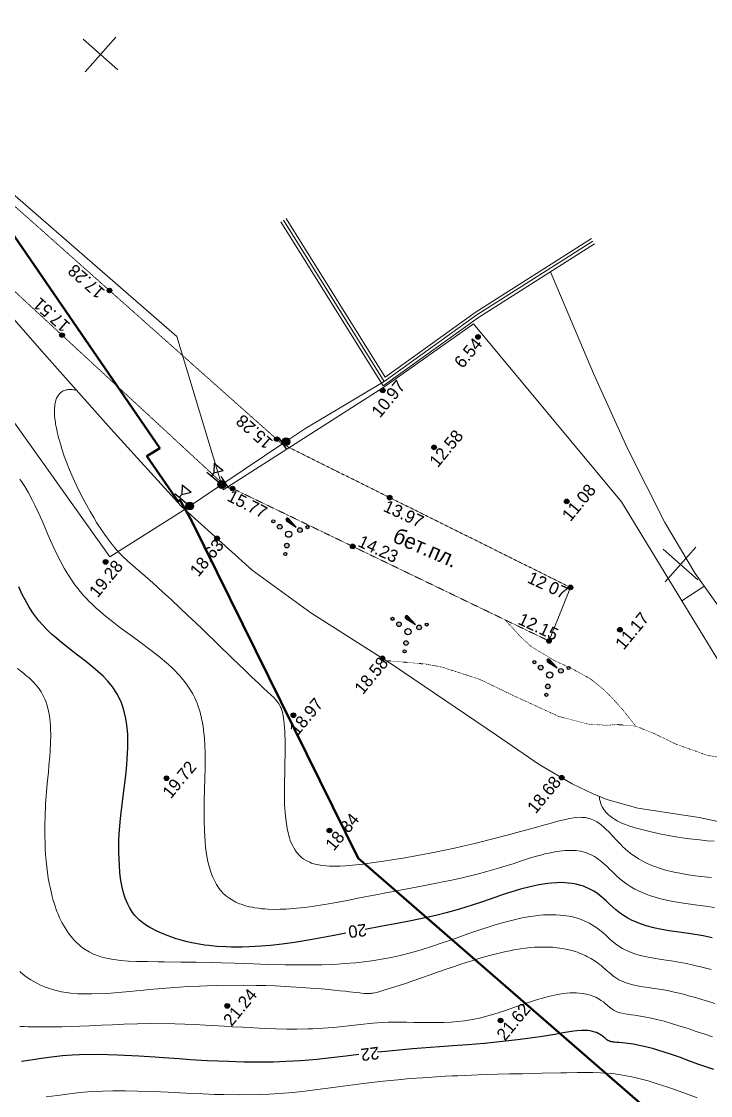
# Model space of a CAD drawing. Header units: millimetres. Extents: x -2893842 to -949497, y -1203244 to 262218.
# Drawn here: x -2078843 to -2034224, y -118795 to -49306 of the extents above; entities that cross this region are included whole.
import ezdxf

# ---------------------------------------------------------------- set-up
doc = ezdxf.new("R2010")
doc.units = ezdxf.units.MM
doc.linetypes.add('g5_01_5x1_5', pattern=[1.5, 0.75, -0.75])
doc.linetypes.add('g5_366', pattern=[0.85, 0.1, -0.75])
doc.layers.get('0').update_dxf_attribs({"lineweight": 5})
for name, color, linetype in [('!!!_ Размеры', 7, 'Continuous'), ('02_сетка', 253, 'Continuous'), ('07_Объекты электропередачи', 253, 'Continuous'), ('10_Границы покрытий и угодий', 253, 'Continuous'), ('12_Рельеф', 253, 'Continuous'), ('13_Растительность', 253, 'Continuous'), ('14_Ограждения', 253, 'Continuous'), ('19_Горизонтали', 253, 'Continuous'), ('61_Отметки высоты поверхности', 253, 'Continuous'), ('65_Границы', 253, 'Continuous')]:
    doc.layers.add(name, color=color, linetype=linetype)
doc.styles.add('LIKE17', font='d431.shx')
doc.styles.add('LIKE36', font='pragmai.shx')
doc.linetypes.add('g5_332', pattern='A,0.001,[18,GUGK_2005.shx,S=10,R=180,X=0,Y=0],0.5', length=0.501)
doc.linetypes.add('g5_474_3a', pattern='A,1.5,-0.5,0.5,-0.2,[28,GUGK_2005.shx,S=0.8,R=0,X=0,Y=0],-0.2,0.5,-0.5', length=3.9)
doc.linetypes.add('g5_476_2b', pattern='A,2.75,-0.25,[27,GUGK_2005.shx,S=1,R=0,X=0,Y=0],-0.25,2.75', length=6)

# ---------------------------------------------------------------- blocks, each defined once
blk = doc.blocks.new('BL_333')
at = {"color": 0}
for p, q in [((0, -3), (0, 3)), ((-3, 0), (3, 0))]:
    blk.add_line(p, q, dxfattribs=at)
blk = doc.blocks.new('g5_475_5c')
h = blk.add_hatch(color=0)
edge = h.paths.add_edge_path()
edge.add_arc((0, 0), 0.25, 0, 360)
at = {"color": 0}
blk.add_lwpolyline([(0.25, -0.45), (0.25, 0.45)], dxfattribs=at)
blk.add_circle((0, 0), 0.25, dxfattribs=at)
blk = doc.blocks.new('g5_111_3b')
h = blk.add_hatch(color=0)
edge = h.paths.add_edge_path()
edge.add_arc((0, 0), 0.25, 0, 360)
at = {"color": 0}
for points in [[(0, 1.25), (0, 0.25)], [(0.25, 0.875), (0, 0.875)], [(0.75, 1.25), (0.25, 0.875), (0.75, 0.5)], [(0.75, 1.25), (0.75, 0.5)]]:
    blk.add_lwpolyline(points, dxfattribs=at)
blk.add_circle((0, 0), 0.25, dxfattribs=at)
blk = doc.blocks.new('g5_330')
blk.add_hatch(color=0).paths.add_polyline_path([(-0.15, 0, 1), (0.15, 0, 1)])
at = {"color": 0}
blk.add_circle((0, 0), 0.15, dxfattribs=at)
blk = doc.blocks.new('g5_396_2')
h = blk.add_hatch(color=0)
h.paths.add_polyline_path([(-0.1, 1.3, 1), (0.1, 1.3, 1)])
h.paths.add_polyline_path([(0.15, 0.75, 1), (-0.15, 0.75, 1)])
h.paths.add_polyline_path([(0.516, -0.387, 1), (0.816, -0.387, 1)])
h.paths.add_polyline_path([(1.226, -0.65, 1), (1.026, -0.65, 1)])
h.paths.add_polyline_path([(-0.8, -0.375, 1), (-0.5, -0.375, 1)])
h.paths.add_polyline_path([(-1.026, -0.65, 1), (-1.226, -0.65, 1)])
h = blk.add_hatch(color=0)
edge = h.paths.add_edge_path()
edge.add_line((0.566, 0.657), (0.666, -0.087))
edge.add_line((0.666, -0.087), (0.766, 0.657))
edge.add_arc((0.666, 0.657), 0.1, 0, 180)
at = {"color": 0}
blk.add_lwpolyline([(0.566, 0.657), (0.666, -0.087), (0.766, 0.657, 1)], format="xyb", close=True, dxfattribs=at)
for centre, radius in [((0, 1.3), 0.1), ((0, 0.75), 0.15), ((0, 0), 0.2), ((-1.126, -0.65), 0.1), ((-0.65, -0.375), 0.15), ((0.666, -0.387), 0.15), ((1.126, -0.65), 0.1)]:
    blk.add_circle(centre, radius, dxfattribs=at)
blk = doc.blocks.new('Топо_07.04.17')
at = {"layer": '02_сетка', "linetype": 'Continuous'}
for p, q in [((-136828, 76356), (-138845, 78578)), ((-138947, 76459), (-136726, 78475)), ((-105343, 39435), (-103121, 41451)), ((-103224, 39332), (-105240, 41554))]:
    blk.add_line(p, q, dxfattribs=at)
at = {"layer": '10_Границы покрытий и угодий', "linetype": 'g5_01_5x1_5', "lineweight": 20}
blk.add_lwpolyline([(-111482, 39772), (-113256, 36487), (-133094, 48972), (-166000, 87094), (-174486, 95682), (-171950, 98200), (-163412, 89461), (-128985, 51092)], close=True, dxfattribs=at)
at = {"layer": '10_Границы покрытий и угодий', "linetype": 'g5_476_2b', "lineweight": 20}
blk.add_lwpolyline([(-128723, 51226), (-127414, 51902), (-121967, 54371)], dxfattribs=at)
at = {"layer": '10_Границы покрытий и угодий', "linetype": 'g5_366', "lineweight": 20}
for points in [[(-108290, 30376), (-108994, 31498), (-109547, 32298), (-110083, 32969), (-110853, 33741), (-111972, 34538), (-112995, 35154), (-114429, 36250), (-115077, 36998), (-115933, 38172)], [(-101992, 27424), (-103911, 27987), (-105858, 28938), (-107126, 29751), (-108290, 30376), (-109440, 30611), (-110156, 30650), (-111315, 30850), (-113191, 31576), (-115884, 33200), (-118007, 34535), (-120337, 35594), (-121392, 35912), (-123887, 36418)]]:
    blk.add_lwpolyline(points, dxfattribs=at)
at = {"layer": '12_Рельеф', "linetype": 'g5_332', "lineweight": 20}
for points in [[(-86397, 2631), (-88688, 5313), (-90502, 7996), (-93509, 14145), (-95156, 17106), (-96884, 19682), (-97957, 20778), (-99329, 21796), (-101418, 22885), (-104890, 24046), (-108758, 25082), (-110682, 25884), (-111518, 26333), (-112805, 27139), (-114791, 28625), (-117324, 30823), (-123455, 36072), (-128377, 40027), (-131835, 43196), (-135930, 47847), (-139897, 53315), (-143496, 58430), (-152834, 71841)], [(-87501, 21331), (-91692, 25070), (-96252, 29604), (-98509, 32209), (-99673, 33708), (-101339, 36128), (-103366, 39753), (-104935, 43251), (-106804, 48283), (-108434, 53354), (-110472, 60206)]]:
    blk.add_lwpolyline(points, dxfattribs=at)
at = {"layer": '14_Ограждения', "linetype": 'g5_476_2b', "lineweight": 20}
for points in [[(-163251, 89607), (-134974, 58769), (-133121, 48577), (-122028, 54003), (-115807, 57433), (-107568, 44898), (-104414, 38094), (-102311, 33557), (-97794, 26479), (-97936, 21318)], [(-166184, 86925), (-155436, 74166), (-151117, 65377), (-149532, 60657), (-145955, 54247), (-140903, 45098), (-135850, 47551), (-133165, 48936)], [(-104414, 38094), (-102891, 38850)]]:
    blk.add_lwpolyline(points, dxfattribs=at)
at = {"layer": '14_Ограждения', "linetype": 'Continuous', "lineweight": 20}
for points in [[(-127443, 65396), (-122055, 54093), (-115421, 57794), (-107420, 61694)], [(-127082, 65568), (-121878, 54650), (-115606, 58148), (-107595, 62054)], [(-133165, 48936), (-128723, 51226)]]:
    blk.add_lwpolyline(points, dxfattribs=at)
at = {"layer": '14_Ограждения', "linetype": 'g5_474_3a', "lineweight": 20}
blk.add_lwpolyline([(-127262, 65482), (-121967, 54371), (-115513, 57971), (-107508, 61874)], dxfattribs=at)
at = {"layer": '19_Горизонтали', "linetype": 'Continuous', "lineweight": 20}
for points in [[(-149703, 19094), (-149510, 18893), (-149331, 18721), (-149067, 18493), (-148694, 18216), (-148482, 18080), (-148175, 17905), (-147983, 17810), (-147601, 17646), (-147181, 17501), (-146584, 17342), (-146130, 17252), (-145685, 17183), (-145247, 17131), (-144269, 17056), (-143284, 17019), (-141879, 16997), (-141531, 16993), (-139565, 16932), (-138999, 16903), (-138249, 16855), (-137751, 16818), (-137163, 16769), (-135444, 16589), (-134615, 16484), (-133976, 16395), (-133370, 16304), (-132412, 16147), (-131658, 16013), (-131135, 15915), (-130713, 15833), (-130187, 15727), (-129623, 15609), (-129254, 15529), (-128894, 15450), (-128640, 15393), (-128238, 15301), (-128000, 15245), (-127886, 15219), (-127712, 15181), (-127600, 15160), (-127474, 15142), (-127364, 15132), (-127292, 15129), (-127221, 15129), (-127128, 15134), (-127029, 15144), (-126837, 15171), (-126428, 15238), (-125703, 15372), (-124993, 15518), (-124431, 15642), (-123851, 15773), (-123331, 15893), (-122904, 15991), (-122207, 16150), (-121714, 16260), (-121347, 16339), (-120852, 16441), (-120558, 16499), (-120161, 16573), (-119697, 16654), (-119291, 16717), (-118935, 16767), (-118569, 16812), (-118293, 16841), (-118037, 16864), (-117771, 16883), (-117496, 16898), (-116853, 16911), (-116682, 16909), (-116419, 16899), (-116164, 16884), (-115890, 16860), (-115630, 16829), (-115239, 16766), (-114983, 16712), (-114802, 16669), (-114620, 16619), (-114433, 16562), (-114237, 16495), (-114030, 16416), (-113826, 16329), (-113701, 16270), (-113562, 16201), (-113405, 16115), (-113217, 16004), (-113113, 15937), (-112868, 15766), (-112623, 15571), (-112487, 15452), (-112381, 15353), (-112267, 15240), (-112187, 15157), (-111994, 14941), (-111892, 14826), (-111810, 14733), (-111674, 14587), (-111601, 14514), (-111473, 14395), (-111347, 14291), (-111224, 14202), (-111088, 14114), (-110921, 14019), (-110774, 13945), (-110371, 13777), (-109973, 13646), (-109736, 13577), (-109367, 13479), (-109155, 13425), (-108707, 13306), (-108545, 13260), (-108183, 13149), (-107754, 13005), (-107452, 12896), (-107097, 12760), (-106860, 12666), (-106508, 12522), (-106032, 12320), (-105612, 12137), (-105234, 11972)], [(-147656, 38605), (-147402, 38352), (-147275, 38224), (-147174, 38120), (-146978, 37909), (-146876, 37793), (-146752, 37642), (-146568, 37390), (-146473, 37240), (-146409, 37127), (-146308, 36927), (-146210, 36694), (-146119, 36424), (-146064, 36216), (-146020, 36004), (-145967, 35624), (-145945, 35327), (-145940, 35157), (-145941, 34884), (-145947, 34687), (-145960, 34480), (-145999, 34067), (-146060, 33603), (-146156, 33025), (-146213, 32724), (-146333, 32131), (-146422, 31705), (-146574, 30989), (-146684, 30447), (-146730, 30212), (-146828, 29678), (-146963, 28829), (-147022, 28401), (-147094, 27784), (-147111, 27612), (-147149, 27183), (-147178, 26783), (-147195, 26444), (-147210, 25993), (-147209, 25256), (-147197, 24896), (-147178, 24575), (-147155, 24297), (-147111, 23898), (-147082, 23688), (-147040, 23423), (-146996, 23186), (-146883, 22696), (-146834, 22519), (-146758, 22270), (-146646, 21954), (-146486, 21576), (-146368, 21339), (-146241, 21111), (-146084, 20865), (-145985, 20726), (-145864, 20571), (-145722, 20406), (-145615, 20293), (-145438, 20125), (-145105, 19860), (-144835, 19685), (-144504, 19512), (-144385, 19459), (-144140, 19361), (-143932, 19288), (-143725, 19224), (-143122, 19073), (-142645, 18981), (-142140, 18901), (-141420, 18805), (-140748, 18721), (-140322, 18667), (-139276, 18533), (-138294, 18404), (-137290, 18268), (-136684, 18183), (-135849, 18062), (-135262, 17976), (-134617, 17880), (-133720, 17750), (-132582, 17593), (-132060, 17527), (-131504, 17461), (-130822, 17388), (-130221, 17332), (-129624, 17286), (-129204, 17260), (-128795, 17240), (-128038, 17218), (-127504, 17215), (-126986, 17225), (-126584, 17240), (-125709, 17301), (-125130, 17361), (-124448, 17452), (-123740, 17569), (-122916, 17731), (-122328, 17858), (-121647, 18011), (-121034, 18151), (-120474, 18278), (-120087, 18364), (-119604, 18467), (-119259, 18537), (-118792, 18626), (-118227, 18723), (-117531, 18821), (-116996, 18876), (-116609, 18904), (-116119, 18920), (-115818, 18919), (-115605, 18912), (-115365, 18898), (-115074, 18871), (-114801, 18835), (-114261, 18727), (-114143, 18697), (-113966, 18645), (-113746, 18572), (-113523, 18486), (-113329, 18400), (-113184, 18328), (-112986, 18220), (-112707, 18043), (-112557, 17934), (-112332, 17752), (-112009, 17442), (-111767, 17176), (-111703, 17103), (-111488, 16860), (-111396, 16759), (-111179, 16536), (-110932, 16316), (-110769, 16192), (-110598, 16075), (-110391, 15949), (-110144, 15818), (-109893, 15700), (-109682, 15612), (-109184, 15434), (-108585, 15255), (-108183, 15147), (-107735, 15029), (-107234, 14894), (-106753, 14749), (-106413, 14635), (-105641, 14345), (-105225, 14175)], [(-104539, 18144), (-105128, 18294), (-105626, 18417), (-106214, 18565), (-106658, 18682), (-107163, 18828), (-107506, 18936), (-107949, 19093), (-108638, 19386), (-108851, 19492), (-109105, 19632), (-109321, 19762), (-109540, 19908), (-109846, 20137), (-110013, 20279), (-110181, 20433), (-110402, 20660), (-110673, 20967), (-110875, 21211), (-111020, 21386), (-111164, 21558), (-111385, 21810), (-111538, 21971), (-111657, 22088), (-111786, 22203), (-111897, 22294), (-112051, 22405), (-112197, 22495), (-112352, 22577), (-112598, 22682), (-112761, 22738), (-113028, 22809), (-113240, 22849), (-113514, 22884), (-113742, 22900), (-114303, 22899), (-114818, 22859), (-115076, 22828), (-115347, 22789), (-115630, 22743), (-116016, 22673), (-116769, 22521), (-117124, 22447), (-117660, 22339), (-118153, 22247), (-118928, 22117), (-119575, 22022), (-120566, 21897), (-121245, 21824), (-121837, 21768), (-122258, 21732), (-122911, 21680), (-123478, 21638), (-124290, 21581), (-125115, 21523), (-125700, 21480), (-126124, 21448), (-126735, 21399), (-127435, 21340), (-127710, 21317), (-128233, 21275), (-128851, 21229), (-129604, 21183), (-130316, 21153), (-130883, 21142), (-131454, 21145), (-132110, 21170), (-132500, 21199), (-132894, 21241), (-133309, 21301), (-133491, 21334), (-133679, 21372), (-133899, 21423), (-134126, 21483), (-134299, 21536), (-134466, 21592), (-134702, 21683), (-134866, 21754), (-134986, 21812), (-135074, 21857), (-135222, 21940), (-135305, 21991), (-135414, 22062), (-135468, 22100), (-135677, 22262), (-135838, 22409), (-135945, 22520), (-136068, 22665), (-136139, 22758), (-136292, 22996), (-136358, 23116), (-136426, 23256), (-136609, 23751), (-136698, 24100), (-136778, 24557), (-136815, 24885), (-136842, 25294), (-136851, 25713), (-136846, 26111), (-136815, 26756), (-136753, 27486), (-136676, 28168), (-136636, 28485), (-136598, 28769), (-136510, 29400), (-136387, 30266), (-136327, 30703), (-136259, 31246), (-136227, 31534), (-136198, 31821), (-136162, 32266), (-136136, 32758), (-136130, 32950), (-136129, 33249), (-136135, 33529), (-136146, 33754), (-136168, 34034), (-136221, 34454), (-136257, 34659), (-136296, 34846), (-136349, 35063), (-136405, 35256), (-136471, 35456), (-136559, 35688), (-136742, 36086), (-136887, 36354), (-137081, 36671), (-137283, 36966), (-137648, 37438), (-137912, 37746), (-138506, 38377), (-138998, 38859), (-139571, 39395), (-140017, 39805), (-140438, 40193), (-140778, 40512), (-141275, 40991), (-141602, 41321), (-141939, 41678), (-142145, 41907), (-142417, 42226), (-142526, 42360), (-142725, 42616), (-142853, 42789), (-143065, 43095), (-143248, 43384), (-143348, 43551), (-143428, 43693), (-143734, 44295), (-143897, 44658), (-144089, 45131), (-144186, 45388), (-144428, 46085), (-144586, 46579), (-144714, 46990), (-144865, 47487), (-144996, 47914), (-145168, 48456), (-145340, 48966), (-145456, 49287), (-145677, 49845), (-145860, 50255), (-145986, 50512), (-146115, 50754)], [(-105620, 9852), (-106104, 10072), (-106626, 10314), (-107075, 10522), (-107773, 10838), (-108217, 11030), (-108624, 11197), (-108987, 11337), (-109421, 11491), (-109862, 11633), (-110457, 11799), (-110684, 11855), (-110941, 11920), (-111082, 11959), (-111257, 12016), (-111403, 12072), (-111524, 12126), (-111751, 12258), (-111880, 12359), (-112027, 12504), (-112141, 12631), (-112295, 12801), (-112386, 12890), (-112510, 13001), (-112680, 13132), (-112838, 13237), (-112965, 13311), (-113167, 13411), (-113358, 13489), (-113625, 13574), (-113879, 13633), (-114082, 13667), (-114457, 13704), (-114690, 13712), (-114897, 13712), (-115285, 13694), (-115682, 13656), (-115871, 13632), (-116279, 13570), (-116599, 13513), (-117214, 13390), (-117880, 13245), (-118251, 13162), (-118808, 13041), (-119536, 12896), (-120474, 12756), (-120941, 12715), (-121458, 12693), (-121921, 12693), (-122317, 12705), (-122802, 12735), (-123236, 12773), (-123581, 12809), (-124083, 12869), (-124725, 12952), (-125200, 13015), (-125795, 13088), (-126382, 13149), (-126774, 13180), (-127367, 13208), (-128185, 13213), (-128774, 13206), (-129528, 13202), (-129950, 13210), (-130614, 13237), (-131289, 13281), (-131602, 13307), (-132301, 13377), (-132950, 13454), (-133649, 13548), (-134379, 13656), (-135060, 13765), (-135779, 13886), (-136446, 14002), (-136939, 14088), (-138160, 14300), (-138818, 14410), (-139485, 14516), (-140127, 14611), (-141662, 14800), (-142514, 14881), (-143402, 14951), (-144139, 15003), (-144838, 15050), (-145616, 15102), (-146251, 15147), (-146792, 15189), (-147404, 15241), (-148100, 15309), (-148360, 15337), (-149238, 15444), (-149430, 15470), (-149606, 15495), (-149822, 15527), (-149927, 15543), (-150113, 15572)], [(-104518, 20086), (-105207, 20244), (-105716, 20369), (-106101, 20471), (-106531, 20596), (-106781, 20675), (-107070, 20774), (-107428, 20909), (-107749, 21045), (-108143, 21235), (-108369, 21357), (-108644, 21522), (-108871, 21672), (-109083, 21828), (-109233, 21948), (-109380, 22073), (-109577, 22257), (-109724, 22407), (-109842, 22536), (-110018, 22744), (-110158, 22922), (-110356, 23185), (-110564, 23467), (-110785, 23759), (-110985, 24005), (-111083, 24117), (-111238, 24279), (-111341, 24378), (-111502, 24514), (-111645, 24617), (-111944, 24778), (-112057, 24822), (-112211, 24867), (-112396, 24906), (-112500, 24921), (-112816, 24942), (-112964, 24942), (-113208, 24931), (-113506, 24903), (-114087, 24821), (-114504, 24753), (-115034, 24667), (-115398, 24608), (-116478, 24439), (-117352, 24308), (-118407, 24159), (-119492, 24018), (-120288, 23924), (-120841, 23864), (-122126, 23741), (-123279, 23652), (-124211, 23595), (-124823, 23564), (-125508, 23536), (-126284, 23512), (-126820, 23501), (-127527, 23501), (-127984, 23515), (-128322, 23535), (-128595, 23559), (-128813, 23585), (-129018, 23615), (-129240, 23656), (-129503, 23716), (-129806, 23807), (-129917, 23848), (-130146, 23947), (-130264, 24008), (-130470, 24138), (-130617, 24253), (-130728, 24357), (-130824, 24462), (-130908, 24567), (-130984, 24676), (-131033, 24752), (-131107, 24886), (-131181, 25043), (-131239, 25188), (-131294, 25349), (-131351, 25555), (-131389, 25727), (-131415, 25873), (-131431, 25976), (-131472, 26347), (-131488, 26640), (-131492, 27143), (-131485, 27390), (-131455, 27903), (-131405, 28449), (-131375, 28733), (-131323, 29162), (-131288, 29437), (-131230, 29871), (-131153, 30439), (-131120, 30684), (-131078, 31001), (-131033, 31367), (-131007, 31585), (-130976, 31867), (-130953, 32110), (-130933, 32340), (-130914, 32595), (-130900, 32845), (-130892, 33062), (-130888, 33327), (-130891, 33446), (-130898, 33601), (-130915, 33775), (-130938, 33924), (-130981, 34113), (-131006, 34197), (-131046, 34307), (-131082, 34389), (-131137, 34497), (-131218, 34633), (-131256, 34689), (-131400, 34883), (-131516, 35025), (-131941, 35522), (-132250, 35887), (-132629, 36336), (-132881, 36637), (-133064, 36856), (-133355, 37207), (-133802, 37745), (-134058, 38055), (-134323, 38377), (-134649, 38772), (-134822, 38982), (-135159, 39391), (-135490, 39791), (-135829, 40199), (-136335, 40805), (-136719, 41260), (-137266, 41903), (-137764, 42479), (-138325, 43115), (-138764, 43602), (-139330, 44217), (-139330, 44217), (-139637, 44546), (-139751, 44672), (-140090, 45072), (-140200, 45214), (-140372, 45451), (-140522, 45671), (-140637, 45849), (-140732, 46003), (-140836, 46175), (-140878, 46248), (-140984, 46433), (-141082, 46610), (-141158, 46750), (-141493, 47414), (-141645, 47738), (-141837, 48167), (-142026, 48617), (-142191, 49032), (-142430, 49679), (-142613, 50217), (-142740, 50620), (-142897, 51157), (-142981, 51467), (-143090, 51910), (-143196, 52392), (-143244, 52639), (-143318, 53079), (-143352, 53323), (-143374, 53510), (-143389, 53662), (-143405, 53856), (-143415, 54029), (-143420, 54154), (-143423, 54381), (-143417, 54590), (-143402, 54807), (-143385, 54953), (-143366, 55071), (-143347, 55168), (-143324, 55266), (-143295, 55370), (-143265, 55461), (-143218, 55575), (-143165, 55681), (-143125, 55747), (-143098, 55787), (-143079, 55812), (-143029, 55873), (-142996, 55909), (-142955, 55948), (-142904, 55989), (-142876, 56010), (-142843, 56031), (-142792, 56060), (-142756, 56078), (-142684, 56107), (-142588, 56134), (-142535, 56144), (-142493, 56150), (-142413, 56156), (-142333, 56156), (-142295, 56154), (-142199, 56145), (-142090, 56126), (-142015, 56109), (-141951, 56092), (-141886, 56072), (-141823, 56053)], [(-104078, 22403), (-104525, 22494), (-105027, 22603), (-105665, 22753), (-106113, 22867), (-106398, 22944), (-107105, 23150), (-107550, 23291), (-108149, 23494), (-108825, 23745), (-109021, 23824), (-109199, 23899), (-109402, 23991), (-109511, 24043), (-109736, 24158), (-109903, 24252), (-110068, 24354), (-110178, 24428), (-110342, 24549), (-110458, 24645), (-110541, 24720), (-110618, 24796), (-110680, 24863), (-110767, 24966), (-110838, 25061), (-110883, 25128), (-110927, 25201), (-110954, 25252), (-111012, 25372), (-111040, 25441), (-111070, 25528), (-111101, 25642), (-111125, 25761), (-111133, 25816), (-111142, 25885), (-111150, 25958), (-111156, 26023), (-111157, 26038), (-111167, 26145)], [(-148921, 10844), (-148188, 10864), (-147079, 10879), (-146468, 10873), (-145944, 10854), (-145234, 10810), (-144597, 10754), (-143811, 10667), (-143011, 10560), (-142002, 10408), (-141050, 10253), (-139925, 10068), (-138840, 9894), (-138077, 9779), (-137490, 9696), (-136472, 9567), (-135104, 9433), (-134553, 9395), (-133291, 9343), (-132388, 9330), (-131600, 9332), (-130061, 9356), (-128443, 9387), (-127125, 9397), (-126173, 9386), (-125403, 9367), (-124564, 9336), (-123093, 9260), (-122663, 9233), (-122280, 9207), (-120982, 9111), (-119738, 9007), (-118944, 8938), (-118112, 8862), (-117418, 8798), (-116855, 8746), (-115645, 8636), (-115286, 8604), (-114566, 8536), (-113963, 8470), (-113586, 8421), (-113095, 8348), (-112749, 8288), (-112194, 8173), (-111796, 8074), (-111113, 7867), (-110742, 7738), (-110085, 7481), (-109455, 7208), (-108925, 6961), (-108443, 6727), (-107880, 6446), (-107054, 6033)]]:
    blk.add_lwpolyline(points, dxfattribs=at)
at = {"layer": '19_Горизонтали', "linetype": 'Continuous', "lineweight": 30}
for points in [[(-128450, 19184), (-128464, 19183), (-129012, 19139), (-129707, 19086), (-130661, 19023), (-131822, 18967), (-132624, 18948), (-133388, 18948), (-134004, 18964), (-134772, 19005), (-135239, 19044), (-135928, 19124), (-136265, 19173), (-136856, 19277), (-137362, 19386), (-137627, 19452), (-138215, 19619), (-138531, 19722), (-138804, 19820), (-139169, 19963), (-139406, 20065), (-139679, 20190), (-139904, 20301), (-140180, 20447), (-140461, 20607), (-140675, 20739), (-140869, 20867), (-141020, 20973), (-141234, 21139), (-141453, 21330), (-141638, 21518), (-141741, 21641), (-141904, 21867), (-142032, 22083), (-142184, 22405), (-142269, 22631), (-142389, 23047), (-142460, 23400), (-142511, 23773), (-142547, 24222), (-142554, 24374), (-142559, 24735), (-142481, 26051), (-142382, 26778), (-142305, 27233), (-142215, 27704), (-142111, 28198), (-142031, 28556), (-141866, 29262), (-141698, 29959), (-141698, 29959), (-141509, 30759), (-141422, 31144), (-141325, 31601), (-141251, 31980), (-141186, 32346), (-141134, 32692), (-141081, 33110), (-141045, 33532), (-141031, 33801), (-141026, 34166), (-141042, 34591), (-141042, 34591), (-141095, 35062), (-141152, 35375), (-141217, 35640), (-141217, 35640), (-141410, 36197), (-141681, 36733), (-141931, 37115), (-142204, 37472), (-142777, 38116), (-143124, 38469), (-143480, 38817), (-143762, 39089), (-144059, 39375), (-144631, 39940), (-145027, 40359), (-145205, 40558), (-145495, 40905), (-145935, 41509), (-146255, 42055), (-146472, 42501), (-146664, 42960), (-146801, 43326), (-146978, 43840)], [(-128497, 11292), (-129347, 11282), (-130496, 11274), (-131223, 11279), (-132315, 11310), (-133259, 11365), (-134075, 11432), (-135046, 11532), (-135935, 11642), (-136942, 11784), (-138299, 11999), (-139381, 12186), (-140100, 12315), (-141092, 12498), (-141660, 12603), (-142665, 12785), (-144032, 13013), (-144647, 13103), (-145297, 13186), (-146512, 13304), (-146952, 13332), (-147581, 13359), (-148120, 13368), (-148973, 13354), (-149362, 13338), (-149955, 13314), (-150266, 13305)], [(-104910, 16222), (-105487, 16406), (-106262, 16621), (-106703, 16734), (-107174, 16857), (-107652, 16986), (-107967, 17077), (-108322, 17188), (-108591, 17281), (-109071, 17468), (-109362, 17599), (-109638, 17740), (-109985, 17945), (-110206, 18095), (-110514, 18337), (-110658, 18465), (-110908, 18716), (-111089, 18915), (-111276, 19130), (-111479, 19364), (-111722, 19633), (-111982, 19893), (-112199, 20078), (-112390, 20217), (-112817, 20465), (-113070, 20577), (-113286, 20656), (-113543, 20733), (-113769, 20787), (-113971, 20825), (-114191, 20858), (-114517, 20890), (-114858, 20905), (-115090, 20906), (-115683, 20881), (-116249, 20825), (-116890, 20734), (-117544, 20618), (-118050, 20516), (-118545, 20411), (-119439, 20215), (-120059, 20082), (-120606, 19973), (-121118, 19880), (-121845, 19766), (-122538, 19674), (-123557, 19565), (-124290, 19501), (-125074, 19441), (-126069, 19370), (-127186, 19285)], [(-105774, 7730), (-106270, 7964), (-106757, 8204), (-107479, 8565), (-107834, 8742), (-108386, 9011), (-108836, 9220), (-109560, 9529), (-110010, 9701), (-110774, 9949), (-111279, 10081), (-111484, 10127), (-111661, 10163), (-111811, 10190), (-111811, 10190), (-111957, 10216), (-112025, 10231), (-112080, 10244), (-112130, 10258), (-112178, 10274), (-112207, 10286), (-112245, 10302), (-112284, 10323), (-112330, 10351), (-112371, 10381), (-112431, 10432), (-112476, 10476), (-112544, 10548), (-112592, 10600), (-112636, 10647), (-112703, 10713), (-112775, 10776), (-112873, 10850), (-112945, 10898), (-113058, 10963), (-113157, 11011), (-113313, 11073), (-113448, 11115), (-113616, 11155), (-113724, 11175), (-113787, 11185), (-113999, 11208), (-114300, 11223), (-114508, 11223), (-114649, 11220), (-114790, 11214), (-115210, 11190), (-115414, 11176), (-115738, 11155), (-116709, 11106), (-117045, 11094), (-118200, 11071), (-118963, 11069), (-120343, 11089), (-121431, 11121), (-122396, 11158), (-123251, 11192), (-125007, 11258), (-126098, 11287), (-126763, 11297), (-127290, 11297)]]:
    blk.add_lwpolyline(points, dxfattribs=at)
at = {"layer": '65_Границы', "color": 1, "linetype": 'Continuous', "lineweight": 50}
blk.add_polyline3d([(-184159, 116945, 0), (-164841, 92507, 0), (-145751, 68348, 0), (-136895, 51727, -67200), (-137772, 51311, -67200), (-136096, 48162, -67200), (-135974, 48252, -67200), (-135384, 46834, -67200), (-127120, 23929, -67200), (-108110, 3237, -67200), (-72656, -22945, -67200), (-55400, -36031, -67200), (-49490, -48909, -67200), (-50198, -61668, -67200), (-42710, -66533, -67200), (-33064, -133395, -67200), (-33388, -150412, -67200)], dxfattribs=at)
at = {"layer": '02_сетка', "xscale": 500.0000000002746, "yscale": 500.0000000002746, "zscale": 500.0000000002746, "rotation": 42.22816425403256}
blk.add_blockref('BL_333', (-137836, 77467), dxfattribs=at)
at = {"layer": '07_Объекты электропередачи', "linetype": 'Continuous', "lineweight": 20, "xscale": 999.9999999999995, "yscale": 999.9999999999995, "zscale": 999.9999999999995, "rotation": 43.98139083737546}
for p in [(-133165, 48936, -67200), (-135387, 47790, -67200)]:
    blk.add_blockref('g5_111_3b', p, dxfattribs=at)
at = {"layer": '13_Растительность', "linetype": 'Continuous', "lineweight": 20, "xscale": 999.9999999999995, "yscale": 999.9999999999995, "zscale": 999.9999999999995, "rotation": 43.98139083737546}
for p in [(-129221, 45253, -67200), (-122261, 38121, -67200), (-113455, 34297, -67200)]:
    blk.add_blockref('g5_396_2', p, dxfattribs=at)
at = {"layer": '14_Ограждения', "linetype": 'Continuous', "lineweight": 20}
for p, xscale, yscale, zscale, rotation in [((-128723, 51226, -67200), 999.9999999999995, 999.9999999999995, 999.9999999999995, 206.1140629341951), ((-133165, 48936, -67200), 1000, 1000, 1000, 26.11406290523259)]:
    blk.add_blockref('g5_475_5c', p, dxfattribs=dict(at, xscale=xscale, yscale=yscale, zscale=zscale, rotation=rotation))
at = {"layer": '61_Отметки высоты поверхности', "linetype": 'Continuous', "lineweight": 20, "xscale": 999.9999999999995, "yscale": 999.9999999999995, "zscale": 999.9999999999995, "rotation": 43.98139083737546}
for p in [(-138976, 62227, -67200), (-142355, 59701, -67200), (-115605, 56556, -67200), (-122127, 53807, -67200), (-129304, 51448, -67200), (-119237, 49774, -67200), (-132506, 48602, -67200), (-122459, 46871, -67200), (-133865, 45501, -67200), (-111101, 45329, 19420), (-141209, 44806, -67200), (-125193, 44000, -67200), (-111482, 39772, -67200), (-108607, 36689, -67200), (-124096, 36587, -67200), (-113256, 36487, -67200), (-130243, 33579, -67200), (-138865, 30453, -67200), (-113431, 27607, -67200), (-128766, 25905, -67200), (-136619, 15376, -67200), (-119136, 12444, -45200)]:
    blk.add_blockref('g5_330', p, dxfattribs=at)
at = {"layer": '10_Границы покрытий и угодий', "linetype": 'Continuous', "lineweight": 15, "style": 'LIKE36'}
blk.add_text('бет.пл.', height=1000, rotation=330.1853, dxfattribs=at).set_placement((-122662, 44039, -67200))
at = {"layer": '19_Горизонтали', "linetype": 'Continuous', "lineweight": 15, "style": 'LIKE36'}
for s, p in [('20', (-127099, 19651, -67200)), ('22', (-127189, 11652, -67200))]:
    blk.add_text(s, height=800, rotation=180.55717, dxfattribs=at).set_placement(p)
at = {"layer": '61_Отметки высоты поверхности', "linetype": 'Continuous', "lineweight": 15, "style": 'LIKE17'}
for s, rotation, p in [('17.28', 131.94283, (-139217, 62243, -67200)), ('17.51', 131.94283, (-141695, 60344, -67200)), ('6.54', 43.98139, (-116830, 54592, -67200)), ('10.97', 43.98139, (-122510, 52016, -67200)), ('15.28', 131.94283, (-129499, 51349, -67200)), ('12.58', 43.98139, (-119148, 48404, -67200)), ('15.77', 326.64052, (-133001, 47893, -67200)), ('13.97', 328.70684, (-123026, 46080, -67200)), ('11.08', 43.98139, (-111012, 43959, 19420)), ('18.63', 43.98139, (-135353, 43120, -67200)), ('19.28', 43.98139, (-141988, 42508, -67200)), ('14.23', 328.70684, (-124917, 44006, -67200)), ('12 07', 328.70684, (-114279, 40435, -67200)), ('12.15', 328.70684, (-115184, 37840, -67200)), ('11.17', 43.98139, (-108518, 35319, -67200)), ('18.58', 43.98139, (-125631, 34349, -67200)), ('18.97', 43.98139, (-130114, 32186, -67200)), ('19.72', 43.98139, (-138736, 29061, -67200)), ('18.68', 43.98139, (-115380, 25426, -67200)), ('18.84', 43.98139, (-128637, 24512, -67200)), ('21.24', 43.98139, (-136490, 13984, -67200)), ('21.62', 43.98139, (-119007, 11051, -45200))]:
    blk.add_text(s, height=800, rotation=rotation, dxfattribs=at).set_placement(p)

msp = doc.modelspace()

# ---------------------------------------------------------------- linework, layer by layer
at = {"layer": '65_Границы', "color": 1, "linetype": 'Continuous', "lineweight": 50}
msp.add_polyline3d([(-2124204.57606, -17433.80252, 0), (-2102255.17766, -39539.20479, 0), (-2080564.27395, -61392.25713, 0), (-2069891.45722, -76909.7306, -67199.99998), (-2070716.2749, -77421.76163, -67199.99998), (-2068695.38027, -80361.36788, -67199.99998), (-2068584.45122, -80258.43711, -67199.99998), (-2067838.33745, -81600.75385, -67199.99998), (-2057046.15702, -103428.69104, -67199.99998), (-2035825.28193, -121846.03776, -67199.99998), (-1997646.15137, -143865.44942, -67199.99998), (-1979024.34828, -154923.35834, -67199.99998), (-1971700.92442, -167052.68078, -67199.99998), (-1970966.07003, -179810.93258, -67199.99998), (-1962977.70287, -183800.43006, -67199.99998), (-1945857.51876, -249149.45833, -67199.99998), (-1944261.29305, -266094.51553, -67199.99998)], dxfattribs=at)

# ---------------------------------------------------------------- block references
at = {"layer": '!!!_ Размеры', "color": 1, "lineweight": 0, "rotation": 6.471407436947433}
msp.add_blockref('Топо_07.04.17', (-1928038.79367, -112877.83782), dxfattribs=at)

doc.saveas('drawing.dxf')
